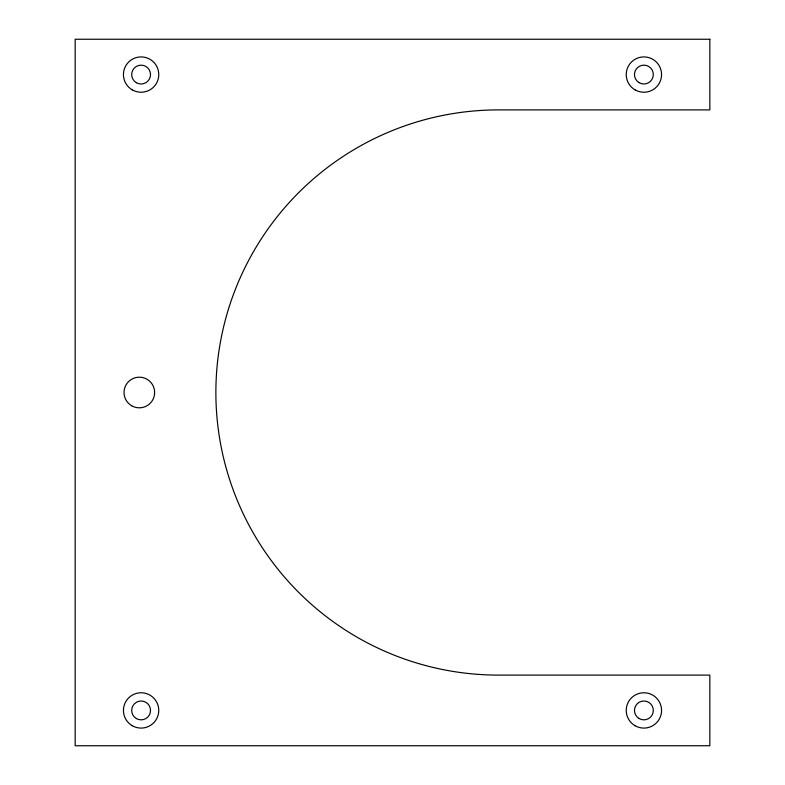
<?xml version="1.0" encoding="UTF-8"?>
<svg xmlns="http://www.w3.org/2000/svg" width="785" height="785" viewBox="0 0 785 785"><rect width="100%" height="100%" fill="white"/><g stroke="black" fill="none" stroke-linecap="round" stroke-linejoin="round"><path stroke-width="1.18" d="M709.836 39.25L75.164 39.25L75.164 745.75L709.836 745.75L709.836 675.1L498.475 675.1A282.6 282.6 0 0 1 215.875 392.5A282.6 282.6 0 0 1 498.475 109.9L709.836 109.9L709.836 39.25M136.394 718.579A9.42 9.42 0 0 0 150.524 710.425A9.42 9.42 0 0 0 136.394 702.271A9.42 9.42 0 0 0 136.394 718.579M132.273 725.723A17.662 17.662 0 0 0 158.766 710.425A17.662 17.662 0 0 0 132.273 695.127A17.662 17.662 0 0 0 132.273 725.723M638.794 82.494A9.42 9.42 0 0 0 653.306 75.036A9.42 9.42 0 0 0 639.589 66.195A9.42 9.42 0 0 0 638.794 82.494M638.941 718.432A9.42 9.42 0 0 0 653.316 710.719A9.42 9.42 0 0 0 639.441 702.124A9.42 9.42 0 0 0 638.941 718.432M136.394 82.729A9.42 9.42 0 0 0 150.524 74.575A9.42 9.42 0 0 0 136.394 66.421A9.42 9.42 0 0 0 136.394 82.729M132.273 89.873A17.662 17.662 0 0 0 158.766 74.575A17.662 17.662 0 0 0 132.273 59.277A17.662 17.662 0 0 0 132.273 89.873M635.065 89.873A17.662 17.662 0 0 0 661.559 74.575A17.662 17.662 0 0 0 635.065 59.277A17.662 17.662 0 0 0 635.065 89.873M635.065 725.723A17.662 17.662 0 0 0 661.559 710.425A17.662 17.662 0 0 0 635.065 695.127A17.662 17.662 0 0 0 635.065 725.723M131.684 405.757A15.307 15.307 0 0 0 154.645 392.5A15.307 15.307 0 0 0 131.684 379.243A15.307 15.307 0 0 0 131.684 405.757"/></g></svg>
